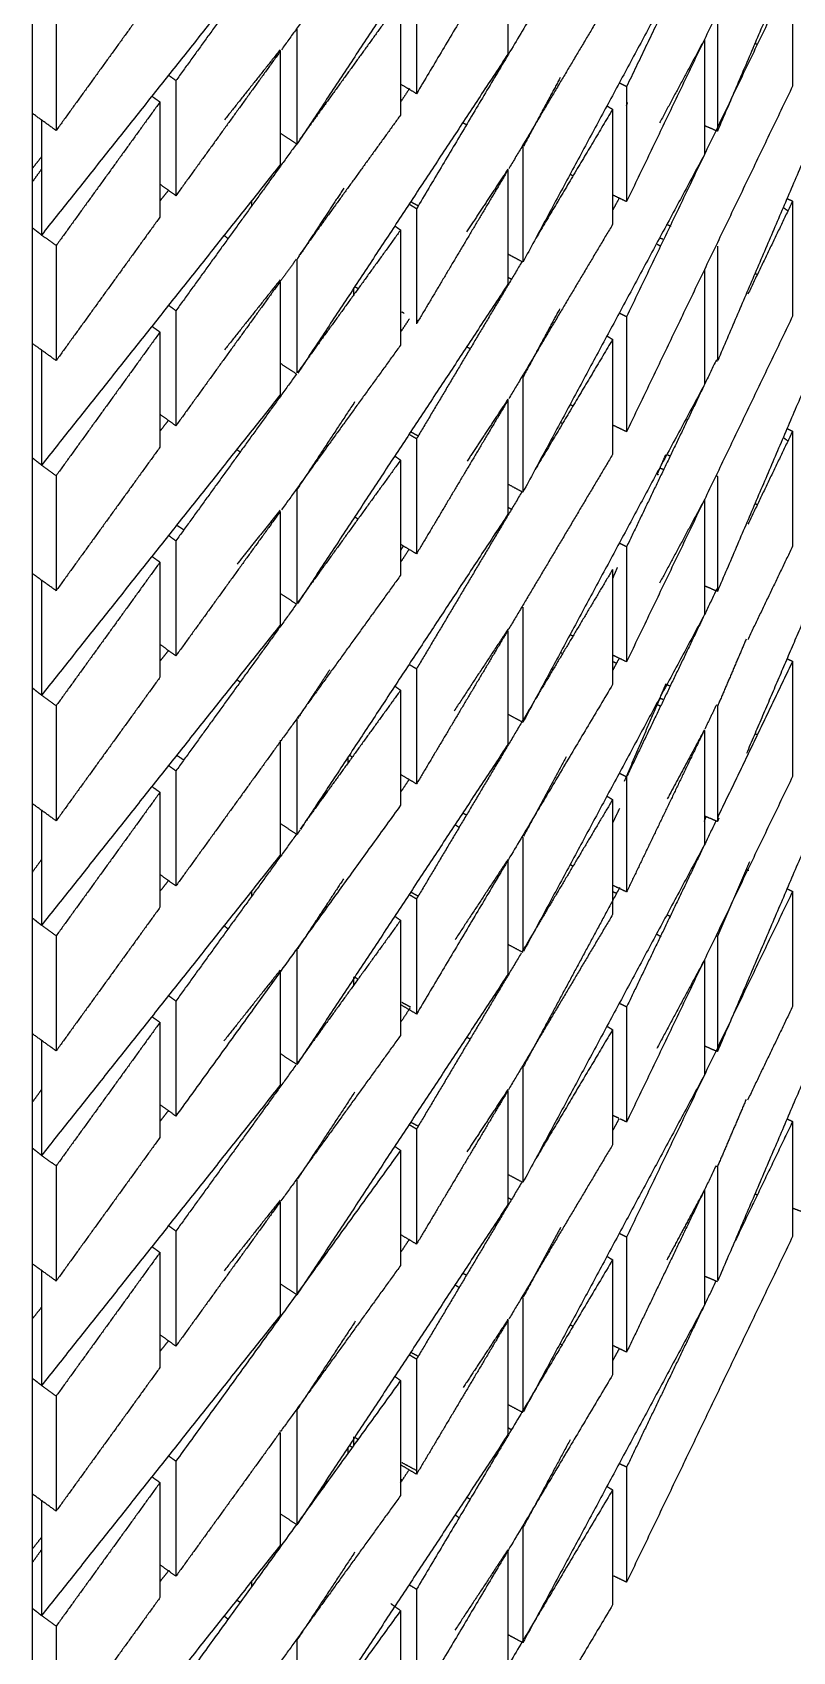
# Model space of a CAD drawing. Header units: centimetres. Extents: x 0 to 19.8, y 0 to 41.5.
# Drawn here: x 16.638 to 17.035, y 12.072 to 12.916 of the extents above; entities that cross this region are included whole.
import ezdxf

# ---------------------------------------------------------------- set-up
doc = ezdxf.new("R2010")
doc.units = ezdxf.units.CM
doc.layers.add('Make2D$Visible$Curves', color=7, linetype='Continuous', true_color=0x000000)

msp = doc.modelspace()

# ---------------------------------------------------------------- linework, layer by layer
at = {"layer": 'Make2D$Visible$Curves', "color": 18, "lineweight": -3, "true_color": 0x000000}
for points in [[(16.63826, 11.66521), (16.63826, 12.80521), (16.63826, 13.94521)], [(16.94082, 13.05613), (16.88969, 12.9702), (16.83855, 12.88426)], [(17.07408, 13.04858), (17.03477, 12.95663), (16.99546, 12.86468)], [(16.88622, 13.02491), (16.83123, 12.94139), (16.77624, 12.85787)], [(17.03467, 13.00824), (16.99138, 12.9181), (16.9481, 12.82795)], [(16.83025, 12.99314), (16.79918, 12.95016), (16.76812, 12.90718)], [(16.94082, 12.99613), (16.88969, 12.9102), (16.83855, 12.82426)], [(16.77599, 12.97808), (16.74454, 12.93457), (16.71308, 12.89105)], [(16.98871, 12.97256), (16.94141, 12.88455), (16.89411, 12.79654)], [(16.76744, 12.96714), (16.70523, 12.88884), (16.64303, 12.81055)], [(16.88622, 12.96438), (16.88622, 12.93465), (16.88622, 12.90491)], [(16.98782, 12.97068), (16.96796, 12.92932), (16.9481, 12.88795)], [(17.03467, 12.94824), (16.99138, 12.8581), (16.9481, 12.76795)], [(17.03467, 12.94824), (17.03467, 12.91824), (17.03467, 12.88824)], [(16.70479, 12.93993), (16.67772, 12.90248), (16.65065, 12.86504)], [(16.83855, 12.94426), (16.83855, 12.91426), (16.83855, 12.88426)], [(16.83025, 12.93314), (16.80399, 12.89681), (16.77772, 12.86047)], [(16.83025, 12.93314), (16.83025, 12.90314), (16.83025, 12.87314)], [(16.94082, 12.93613), (16.91372, 12.89059), (16.88662, 12.84504)], [(16.65065, 12.92504), (16.65065, 12.89504), (16.65065, 12.86504)], [(16.99546, 12.92468), (16.99546, 12.89468), (16.99546, 12.86468)], [(17.07408, 12.92858), (17.03517, 12.83755), (16.99625, 12.74653)], [(16.77624, 12.91787), (16.77624, 12.88787), (16.77624, 12.85787)], [(16.98871, 12.91256), (16.977, 12.89077), (16.96529, 12.86898)], [(16.98871, 12.91256), (16.98871, 12.88256), (16.98871, 12.85256)], [(16.76744, 12.90625), (16.74026, 12.86865), (16.71308, 12.83105)], [(16.76744, 12.90714), (16.75297, 12.88892), (16.73849, 12.8707)], [(16.76744, 12.90677), (16.76744, 12.87695), (16.76744, 12.84714)], [(16.88622, 12.90491), (16.83145, 12.82173), (16.77668, 12.73854)], [(17.01625, 12.90988), (17.01562, 12.91012), (17.01499, 12.91035)], [(16.71308, 12.89105), (16.71115, 12.89245), (16.70921, 12.89385)], [(16.71308, 12.89105), (16.71308, 12.86105), (16.71308, 12.83105)], [(16.83855, 12.88426), (16.8344, 12.88673), (16.83025, 12.8892)], [(16.83485, 12.88689), (16.83264, 12.88354), (16.83044, 12.88019)], [(16.9135, 12.89262), (16.90386, 12.87467), (16.89421, 12.85672)], [(16.9481, 12.88795), (16.94619, 12.88887), (16.94428, 12.88978)], [(17.03467, 12.88824), (16.99138, 12.7981), (16.9481, 12.70795)], [(16.9481, 12.88795), (16.9481, 12.85795), (16.9481, 12.82795)], [(16.70479, 12.87993), (16.67772, 12.84248), (16.65065, 12.80504)], [(16.70057, 12.88298), (16.70268, 12.88145), (16.70479, 12.87993)], [(16.70479, 12.87993), (16.70479, 12.84993), (16.70479, 12.81993)], [(16.9481, 12.8781), (16.94838, 12.87884), (16.94866, 12.87959)], [(16.65065, 12.86504), (16.64446, 12.86951), (16.63826, 12.87399)], [(16.64303, 12.87055), (16.64303, 12.84055), (16.64303, 12.81055)], [(16.83025, 12.87314), (16.80377, 12.8365), (16.77728, 12.79986)], [(16.94082, 12.87613), (16.9205, 12.84199), (16.90019, 12.80784)], [(16.93784, 12.87791), (16.93933, 12.87702), (16.94082, 12.87613)], [(16.94082, 12.87613), (16.94082, 12.84613), (16.94082, 12.81613)], [(16.77624, 12.85787), (16.77199, 12.86067), (16.76775, 12.86346)], [(16.8646, 12.86804), (16.86359, 12.86853), (16.86258, 12.86901)], [(16.99546, 12.86468), (16.99209, 12.86612), (16.98871, 12.86757)], [(16.7759, 12.85795), (16.74449, 12.8145), (16.71308, 12.77105)], [(16.89403, 12.85639), (16.89378, 12.85652), (16.89353, 12.85666)], [(16.89403, 12.85639), (16.89403, 12.82651), (16.89403, 12.79664)], [(16.63831, 12.84536), (16.6407, 12.84837), (16.64309, 12.85137)], [(16.63838, 12.8384), (16.64072, 12.84164), (16.64306, 12.84488)], [(16.76744, 12.84714), (16.70523, 12.76884), (16.64303, 12.69055)], [(16.8863, 12.84451), (16.86243, 12.80439), (16.83855, 12.76426)], [(16.88622, 12.84491), (16.87547, 12.82858), (16.86471, 12.81224)], [(16.98871, 12.85256), (16.94137, 12.76447), (16.89403, 12.67639)], [(16.71308, 12.83105), (16.70893, 12.83405), (16.70479, 12.83705)], [(16.88622, 12.84422), (16.88622, 12.81457), (16.88622, 12.78491)], [(16.92014, 12.84137), (16.91937, 12.84174), (16.9186, 12.84211)], [(16.70932, 12.83398), (16.70705, 12.83113), (16.70479, 12.82828)], [(16.75261, 12.82574), (16.75261, 12.8271), (16.75261, 12.82847)], [(16.80068, 12.83499), (16.78923, 12.8176), (16.77778, 12.80021)], [(16.83943, 12.82573), (16.83749, 12.82678), (16.83555, 12.82782)], [(16.94424, 12.8298), (16.94253, 12.82663), (16.94082, 12.82345)], [(16.9481, 12.82795), (16.94468, 12.82959), (16.94126, 12.83123)], [(17.03467, 12.82824), (17.02303, 12.804), (17.01138, 12.77975)], [(17.03178, 12.82963), (17.03322, 12.82894), (17.03467, 12.82824)], [(17.03467, 12.82824), (17.03467, 12.79824), (17.03467, 12.76824)], [(16.70479, 12.81993), (16.67772, 12.78248), (16.65065, 12.74504)], [(16.83855, 12.82426), (16.83676, 12.82533), (16.83497, 12.82639)], [(16.83855, 12.82426), (16.83855, 12.79426), (16.83855, 12.76426)], [(17.03223, 12.82311), (17.03099, 12.82399), (17.02975, 12.82488)], [(16.64303, 12.81055), (16.64064, 12.81244), (16.63826, 12.81433)], [(16.83025, 12.81314), (16.80335, 12.77592), (16.77645, 12.73871)], [(16.82723, 12.81532), (16.82874, 12.81423), (16.83025, 12.81314)], [(16.83025, 12.81314), (16.83025, 12.78314), (16.83025, 12.75314)], [(16.94082, 12.81613), (16.91376, 12.77065), (16.8867, 12.72518)], [(16.97116, 12.81507), (16.9701, 12.81552), (16.96905, 12.81597)], [(16.65065, 12.80504), (16.64684, 12.80779), (16.64303, 12.81055)], [(16.65065, 12.80504), (16.65065, 12.77504), (16.65065, 12.74504)], [(16.73833, 12.81027), (16.73932, 12.80948), (16.7403, 12.8087)], [(16.96413, 12.80577), (16.96497, 12.80531), (16.96582, 12.80486)], [(16.96694, 12.80836), (16.96614, 12.80866), (16.96534, 12.80896)], [(17.07408, 12.80858), (17.03477, 12.71663), (16.99546, 12.62468)], [(16.99546, 12.80468), (16.99546, 12.77506), (16.99546, 12.74544)], [(16.77585, 12.79789), (16.77178, 12.79225), (16.7677, 12.78661)], [(16.77746, 12.79973), (16.77685, 12.7988), (16.77624, 12.79787)], [(16.77624, 12.79787), (16.77624, 12.76824), (16.77624, 12.73861)], [(16.89354, 12.79668), (16.86605, 12.75047), (16.83855, 12.70426)], [(16.89403, 12.79639), (16.89021, 12.79844), (16.88638, 12.8005)], [(16.76744, 12.78625), (16.74026, 12.74865), (16.71308, 12.71105)], [(16.76744, 12.78714), (16.75298, 12.76893), (16.73851, 12.75072)], [(16.76744, 12.78635), (16.76744, 12.75675), (16.76744, 12.72714)], [(16.88622, 12.78862), (16.88716, 12.78807), (16.88809, 12.78751)], [(16.98871, 12.79256), (16.98871, 12.76256), (16.98871, 12.73256)], [(17.01625, 12.78988), (17.01562, 12.79012), (17.01499, 12.79035)], [(16.88622, 12.78491), (16.83139, 12.70163), (16.77655, 12.61835)], [(16.80594, 12.77951), (16.80594, 12.78125), (16.80594, 12.78299)], [(16.80821, 12.78251), (16.80733, 12.78298), (16.80645, 12.78345)], [(16.71308, 12.77105), (16.71119, 12.77242), (16.7093, 12.77379)], [(16.71308, 12.77105), (16.71308, 12.74105), (16.71308, 12.71105)], [(16.83207, 12.76968), (16.83152, 12.76998), (16.83096, 12.77028)], [(16.91316, 12.77197), (16.90359, 12.75418), (16.89403, 12.73639)], [(16.9481, 12.76795), (16.94617, 12.76888), (16.94424, 12.7698)], [(16.70479, 12.75993), (16.67772, 12.72248), (16.65065, 12.68504)], [(16.70057, 12.76298), (16.70268, 12.76145), (16.70479, 12.75993)], [(16.70479, 12.75993), (16.70479, 12.72993), (16.70479, 12.69993)], [(16.83484, 12.76687), (16.83264, 12.76353), (16.83044, 12.76019)], [(16.83945, 12.76572), (16.839, 12.76596), (16.83855, 12.7662)], [(17.03467, 12.76824), (16.99138, 12.6781), (16.9481, 12.58795)], [(16.9481, 12.76795), (16.9481, 12.73795), (16.9481, 12.70795)], [(16.65065, 12.74504), (16.64464, 12.74938), (16.63863, 12.75372)], [(16.83025, 12.75314), (16.79917, 12.71014), (16.76809, 12.66715)], [(16.86648, 12.75119), (16.86557, 12.75168), (16.86466, 12.75217)], [(16.94082, 12.75613), (16.92058, 12.72212), (16.90035, 12.68811)], [(16.93796, 12.75783), (16.93939, 12.75698), (16.94082, 12.75613)], [(16.94082, 12.75613), (16.94082, 12.72613), (16.94082, 12.69613)], [(16.64303, 12.75055), (16.64303, 12.72055), (16.64303, 12.69055)], [(16.77624, 12.73787), (16.77184, 12.74077), (16.76744, 12.74366)], [(16.99495, 12.74554), (16.97153, 12.69674), (16.9481, 12.64795)], [(16.99546, 12.74468), (16.99521, 12.74479), (16.99495, 12.7449)], [(16.99625, 12.74651), (16.99595, 12.74581), (16.99565, 12.74511)], [(16.77575, 12.73774), (16.74442, 12.6944), (16.71308, 12.65105)], [(16.89403, 12.73639), (16.89379, 12.73652), (16.89355, 12.73665)], [(16.89403, 12.73639), (16.89403, 12.70639), (16.89403, 12.67639)], [(16.76744, 12.72714), (16.70523, 12.64884), (16.64303, 12.57055)], [(16.98871, 12.73256), (16.94137, 12.64447), (16.89403, 12.55639)], [(16.80626, 12.72347), (16.79125, 12.70067), (16.77624, 12.67787)], [(16.8863, 12.72451), (16.86243, 12.68439), (16.83855, 12.64426)], [(16.88622, 12.72491), (16.87559, 12.70877), (16.86496, 12.69262)], [(16.88622, 12.7244), (16.88622, 12.69466), (16.88622, 12.66491)], [(16.92014, 12.72137), (16.91948, 12.72169), (16.91881, 12.72201)], [(16.71308, 12.71105), (16.70893, 12.71405), (16.70479, 12.71705)], [(16.70933, 12.714), (16.70706, 12.71114), (16.70479, 12.70828)], [(16.91365, 12.7129), (16.91426, 12.71257), (16.91488, 12.71224)], [(16.9481, 12.70795), (16.94446, 12.7097), (16.94082, 12.71144)], [(17.03178, 12.70963), (17.03322, 12.70894), (17.03467, 12.70824)], [(16.83855, 12.70426), (16.8366, 12.70542), (16.83465, 12.70658)], [(16.83949, 12.7057), (16.83749, 12.70677), (16.83548, 12.70785)], [(16.83855, 12.70426), (16.83855, 12.67426), (16.83855, 12.64426)], [(17.03467, 12.70824), (17.02303, 12.68401), (17.0114, 12.65978)], [(17.03221, 12.70312), (17.03101, 12.70398), (17.02982, 12.70484)], [(17.03467, 12.70824), (17.03467, 12.67824), (17.03467, 12.64824)], [(16.64303, 12.69055), (16.64064, 12.69244), (16.63826, 12.69433)], [(16.70479, 12.69993), (16.67772, 12.66248), (16.65065, 12.62504)], [(16.74658, 12.6974), (16.74567, 12.69799), (16.74476, 12.69859)], [(16.83025, 12.69314), (16.80323, 12.65576), (16.77622, 12.61839)], [(16.82723, 12.69532), (16.82874, 12.69423), (16.83025, 12.69314)], [(16.83025, 12.69314), (16.83025, 12.66314), (16.83025, 12.63314)], [(16.94082, 12.69613), (16.91359, 12.65037), (16.88636, 12.60461)], [(16.96426, 12.68608), (16.96638, 12.69105), (16.96851, 12.69601)], [(16.9708, 12.69522), (16.97, 12.69556), (16.96921, 12.6959)], [(16.65065, 12.68504), (16.64684, 12.68779), (16.64303, 12.69055)], [(16.65065, 12.68504), (16.65065, 12.65504), (16.65065, 12.62504)], [(16.96413, 12.68577), (16.96437, 12.68564), (16.96461, 12.68551)], [(16.96743, 12.68818), (16.96636, 12.68858), (16.96529, 12.68898)], [(16.99546, 12.68468), (16.99514, 12.68482), (16.99481, 12.68496)], [(16.99546, 12.68468), (16.99546, 12.65468), (16.99546, 12.62468)], [(17.07408, 12.68858), (17.04235, 12.61435), (17.01061, 12.54012)], [(16.77624, 12.67787), (16.77624, 12.64826), (16.77624, 12.61865)], [(16.89354, 12.67668), (16.86605, 12.63047), (16.83855, 12.58426)], [(16.89403, 12.67639), (16.89013, 12.67848), (16.88622, 12.68058)], [(16.76744, 12.66714), (16.75625, 12.65304), (16.74505, 12.63895)], [(16.88622, 12.66862), (16.88719, 12.66805), (16.88815, 12.66748)], [(16.98871, 12.67256), (16.977, 12.65077), (16.96529, 12.62898)], [(16.98871, 12.67256), (16.98871, 12.64256), (16.98871, 12.61256)], [(17.01625, 12.66988), (17.01562, 12.67012), (17.01499, 12.67035)], [(16.76745, 12.66626), (16.74027, 12.62866), (16.71308, 12.59105)], [(16.71733, 12.65666), (16.71555, 12.65783), (16.71377, 12.659)], [(16.76744, 12.66632), (16.76744, 12.63673), (16.76744, 12.60714)], [(16.88622, 12.66491), (16.83213, 12.58275), (16.77803, 12.50059)], [(16.80804, 12.66241), (16.80715, 12.66294), (16.80626, 12.66347)], [(16.71308, 12.65105), (16.71115, 12.65245), (16.70921, 12.65385)], [(16.71308, 12.65105), (16.71308, 12.62105), (16.71308, 12.59105)], [(16.70084, 12.64279), (16.70281, 12.64136), (16.70479, 12.63993)], [(16.83465, 12.64658), (16.8324, 12.64316), (16.83015, 12.63975)], [(16.83855, 12.64426), (16.8344, 12.64673), (16.83025, 12.6492)], [(16.83048, 12.64625), (16.83115, 12.64737), (16.83181, 12.6485)], [(16.9481, 12.64795), (16.9462, 12.64886), (16.94431, 12.64977)], [(16.9481, 12.64795), (16.9481, 12.61795), (16.9481, 12.58795)], [(17.03467, 12.64824), (17.02295, 12.62384), (17.01124, 12.59945)], [(16.65065, 12.62504), (16.64446, 12.62951), (16.63826, 12.63399)], [(16.70479, 12.63993), (16.67772, 12.60248), (16.65065, 12.56504)], [(16.70479, 12.63993), (16.70479, 12.60993), (16.70479, 12.57993)], [(16.94082, 12.63613), (16.91726, 12.59654), (16.8937, 12.55694)], [(16.94082, 12.63613), (16.94082, 12.60613), (16.94082, 12.57613)], [(16.94083, 12.63128), (16.94208, 12.63421), (16.94334, 12.63713)], [(16.64303, 12.63055), (16.64303, 12.60055), (16.64303, 12.57055)], [(16.83025, 12.63314), (16.79902, 12.58993), (16.76779, 12.54672)], [(16.99546, 12.62659), (16.97178, 12.57727), (16.9481, 12.52795)], [(16.99546, 12.62468), (16.99209, 12.62612), (16.98871, 12.62757)], [(16.77565, 12.61761), (16.74437, 12.57433), (16.71308, 12.53105)], [(16.77624, 12.61787), (16.77184, 12.62077), (16.76744, 12.62366)], [(16.89403, 12.61639), (16.89403, 12.58661), (16.89403, 12.55683)], [(16.9879, 12.61105), (16.94112, 12.52401), (16.89434, 12.43697)], [(16.98775, 12.61077), (16.98786, 12.61072), (16.98796, 12.61067)], [(16.76744, 12.60714), (16.70523, 12.52884), (16.64303, 12.45055)], [(16.88606, 12.6041), (16.8623, 12.56418), (16.83855, 12.52426)], [(16.88622, 12.60491), (16.8722, 12.58361), (16.85817, 12.56231)], [(16.88622, 12.60438), (16.88622, 12.57465), (16.88622, 12.54491)], [(16.92014, 12.60137), (16.91937, 12.60174), (16.9186, 12.60211)], [(17.01048, 12.59981), (17.00297, 12.58224), (16.99546, 12.56468)], [(16.70922, 12.59386), (16.707, 12.59107), (16.70479, 12.58828)], [(16.71308, 12.59105), (16.70911, 12.59393), (16.70513, 12.5968)], [(16.91379, 12.59282), (16.91427, 12.59256), (16.91474, 12.59231)], [(16.9481, 12.58795), (16.94446, 12.5897), (16.94082, 12.59144)], [(16.79336, 12.58387), (16.78492, 12.57106), (16.77649, 12.55825)], [(16.83855, 12.58426), (16.83685, 12.58527), (16.83515, 12.58629)], [(16.83855, 12.58426), (16.83855, 12.55426), (16.83855, 12.52426)], [(16.94438, 12.59008), (16.9426, 12.58677), (16.94082, 12.58345)], [(16.94301, 12.5871), (16.94192, 12.58757), (16.94082, 12.58804)], [(17.03467, 12.58824), (17.01517, 12.54764), (16.99567, 12.50703)], [(17.03178, 12.58963), (17.03322, 12.58894), (17.03467, 12.58824)], [(17.03467, 12.58824), (17.03467, 12.55824), (17.03467, 12.52824)], [(16.64303, 12.57055), (16.64064, 12.57244), (16.63826, 12.57433)], [(16.70479, 12.57993), (16.67772, 12.54248), (16.65065, 12.50504)], [(16.74658, 12.5774), (16.7457, 12.57798), (16.74482, 12.57855)], [(16.82723, 12.57532), (16.82874, 12.57423), (16.83025, 12.57314)], [(16.94082, 12.57613), (16.88969, 12.4902), (16.83855, 12.40426)], [(16.94702, 12.52574), (16.95789, 12.55118), (16.96876, 12.57661)], [(16.9708, 12.57522), (16.96992, 12.5756), (16.96905, 12.57597)], [(16.65065, 12.56504), (16.64684, 12.56779), (16.64303, 12.57055)], [(16.83025, 12.57314), (16.80407, 12.53692), (16.77788, 12.5007)], [(16.83025, 12.57314), (16.83025, 12.54314), (16.83025, 12.51314)], [(16.96369, 12.566), (16.96475, 12.56543), (16.96582, 12.56486)], [(16.96694, 12.56836), (16.96612, 12.56867), (16.96531, 12.56897)], [(17.07408, 12.56858), (17.03477, 12.47663), (16.99546, 12.38468)], [(16.65065, 12.56504), (16.65065, 12.53504), (16.65065, 12.50504)], [(16.77624, 12.55787), (16.77624, 12.52787), (16.77624, 12.49787)], [(16.89403, 12.55639), (16.89021, 12.55844), (16.88638, 12.5605)], [(16.99492, 12.56546), (16.99188, 12.55913), (16.98884, 12.55281)], [(16.99546, 12.56468), (16.99546, 12.53468), (16.99546, 12.50468)], [(16.89333, 12.55633), (16.86594, 12.51029), (16.83855, 12.46426)], [(16.98852, 12.55214), (16.96831, 12.51004), (16.9481, 12.46795)], [(16.98871, 12.55256), (16.97901, 12.53451), (16.96931, 12.51647)], [(16.98871, 12.55198), (16.98871, 12.52227), (16.98871, 12.49256)], [(17.01645, 12.54981), (17.01579, 12.55006), (17.01513, 12.5503)], [(16.76744, 12.54625), (16.74026, 12.50865), (16.71308, 12.47105)], [(16.76744, 12.54714), (16.76744, 12.51714), (16.76744, 12.48714)], [(16.88622, 12.54491), (16.83123, 12.46139), (16.77624, 12.37787)], [(16.71308, 12.53105), (16.71115, 12.53245), (16.70921, 12.53385)], [(16.7172, 12.53674), (16.71533, 12.53797), (16.71347, 12.5392)], [(16.8027, 12.53806), (16.8027, 12.53655), (16.8027, 12.53503)], [(16.80355, 12.53935), (16.80434, 12.53883), (16.80514, 12.5383)], [(16.91661, 12.53839), (16.90548, 12.51769), (16.89436, 12.49699)], [(16.71308, 12.53105), (16.71308, 12.50105), (16.71308, 12.47105)], [(16.83855, 12.52426), (16.83444, 12.52671), (16.83032, 12.52916)], [(16.8346, 12.52651), (16.83253, 12.52336), (16.83045, 12.52021)], [(16.9481, 12.52795), (16.94617, 12.52888), (16.94424, 12.5298)], [(17.03467, 12.52824), (16.99138, 12.4381), (16.9481, 12.34795)], [(16.9481, 12.52795), (16.9481, 12.49795), (16.9481, 12.46795)], [(16.70479, 12.51993), (16.67772, 12.48248), (16.65065, 12.44504)], [(16.70057, 12.52298), (16.70268, 12.52145), (16.70479, 12.51993)], [(16.70479, 12.51993), (16.70479, 12.48993), (16.70479, 12.45993)], [(16.94082, 12.51613), (16.91723, 12.47648), (16.89364, 12.43683)], [(16.93784, 12.51791), (16.93933, 12.51702), (16.94082, 12.51613)], [(16.94082, 12.51613), (16.94082, 12.48613), (16.94082, 12.45613)], [(16.65065, 12.50504), (16.64446, 12.50951), (16.63826, 12.51399)], [(16.64303, 12.51055), (16.64303, 12.48055), (16.64303, 12.45055)], [(16.83025, 12.51314), (16.77167, 12.4321), (16.71308, 12.35105)], [(16.8646, 12.50804), (16.86359, 12.50853), (16.86258, 12.50901)], [(16.94093, 12.50405), (16.94273, 12.50779), (16.94452, 12.51153)], [(16.98871, 12.50469), (16.98912, 12.50595), (16.98953, 12.50721)], [(16.9947, 12.505), (16.99178, 12.50625), (16.98887, 12.5075)], [(16.77614, 12.49828), (16.74461, 12.45466), (16.71308, 12.41105)], [(16.77624, 12.49787), (16.77184, 12.50077), (16.76744, 12.50366)], [(16.7777, 12.50009), (16.77697, 12.49898), (16.77624, 12.49787)], [(16.85867, 12.50306), (16.85973, 12.50236), (16.8608, 12.50165)], [(16.99483, 12.50528), (16.97147, 12.45662), (16.9481, 12.40795)], [(16.99546, 12.50468), (16.99521, 12.50479), (16.99495, 12.5049)], [(16.99625, 12.50651), (16.99585, 12.5056), (16.99546, 12.50468)], [(16.89403, 12.49639), (16.89381, 12.49651), (16.89358, 12.49663)], [(16.89403, 12.49639), (16.89403, 12.46681), (16.89403, 12.43724)], [(16.9879, 12.49105), (16.94097, 12.40372), (16.89403, 12.31639)], [(16.63826, 12.47824), (16.64064, 12.48154), (16.64303, 12.48483)], [(16.76744, 12.48714), (16.70523, 12.40884), (16.64303, 12.33055)], [(16.88622, 12.48491), (16.87245, 12.46399), (16.85867, 12.44306)], [(16.88622, 12.48491), (16.88622, 12.45491), (16.88622, 12.42491)], [(16.92016, 12.48136), (16.91947, 12.4817), (16.91878, 12.48203)], [(17.01211, 12.48361), (17.00379, 12.46415), (16.99546, 12.44468)], [(16.71308, 12.47105), (16.70893, 12.47405), (16.70479, 12.47705)], [(16.70921, 12.47385), (16.70715, 12.47125), (16.70508, 12.46864)], [(16.80056, 12.47481), (16.7884, 12.45634), (16.77624, 12.43787)], [(17.01065, 12.47977), (17.01121, 12.4795), (17.01177, 12.47924)], [(16.75261, 12.46574), (16.75261, 12.4671), (16.75261, 12.46847)], [(16.83855, 12.46426), (16.8366, 12.46542), (16.83465, 12.46658)], [(16.83943, 12.46573), (16.83745, 12.46679), (16.83548, 12.46785)], [(16.94444, 12.47018), (16.91923, 12.42328), (16.89403, 12.37639)], [(16.9481, 12.46795), (16.94446, 12.4697), (16.94082, 12.47144)], [(16.94283, 12.46718), (16.94182, 12.46761), (16.94082, 12.46804)], [(17.03467, 12.46824), (16.99138, 12.3781), (16.9481, 12.28795)], [(17.03178, 12.46963), (17.03322, 12.46894), (17.03467, 12.46824)], [(17.03467, 12.46824), (17.03467, 12.43824), (17.03467, 12.40824)], [(16.70479, 12.45993), (16.67772, 12.42248), (16.65065, 12.38504)], [(16.83855, 12.46426), (16.83855, 12.43426), (16.83855, 12.40426)], [(16.94082, 12.45613), (16.91363, 12.41044), (16.88644, 12.36474)], [(16.97085, 12.4552), (16.97001, 12.45556), (16.96916, 12.45592)], [(16.64303, 12.45055), (16.64064, 12.45244), (16.63826, 12.45433)], [(16.65065, 12.44504), (16.64684, 12.44779), (16.64303, 12.45055)], [(16.73833, 12.45027), (16.73936, 12.44945), (16.74039, 12.44863)], [(16.83025, 12.45314), (16.80316, 12.41566), (16.77606, 12.37817)], [(16.82723, 12.45532), (16.82874, 12.45423), (16.83025, 12.45314)], [(16.83025, 12.45314), (16.83025, 12.42314), (16.83025, 12.39314)], [(17.07408, 12.44858), (17.03486, 12.35683), (16.99564, 12.26509)], [(16.65065, 12.44504), (16.65065, 12.41504), (16.65065, 12.38504)], [(16.89403, 12.43639), (16.89013, 12.43848), (16.88622, 12.44058)], [(16.96369, 12.446), (16.96484, 12.44539), (16.96599, 12.44477)], [(16.99546, 12.44468), (16.99523, 12.44478), (16.995, 12.44488)], [(16.99546, 12.44468), (16.99546, 12.41468), (16.99546, 12.38468)], [(16.77624, 12.43787), (16.77624, 12.40798), (16.77624, 12.37808)], [(16.8932, 12.4361), (16.86588, 12.39018), (16.83855, 12.34426)], [(16.98871, 12.43256), (16.9763, 12.40946), (16.96388, 12.38636)], [(16.98871, 12.43256), (16.98871, 12.40256), (16.98871, 12.37256)], [(16.76744, 12.42714), (16.75279, 12.4087), (16.73814, 12.39026)], [(16.76744, 12.42714), (16.76744, 12.39714), (16.76744, 12.36714)], [(16.88622, 12.42491), (16.83123, 12.34139), (16.77624, 12.25787)], [(16.80594, 12.41951), (16.80594, 12.42141), (16.80594, 12.4233)], [(16.80805, 12.42241), (16.80702, 12.42302), (16.806, 12.42363)], [(16.71308, 12.41105), (16.71115, 12.41245), (16.70921, 12.41385)], [(16.71308, 12.41105), (16.71308, 12.38105), (16.71308, 12.35105)], [(16.83529, 12.40755), (16.83279, 12.40375), (16.83029, 12.39996)], [(16.83855, 12.40426), (16.83443, 12.40671), (16.8303, 12.40917)], [(16.83548, 12.40785), (16.83322, 12.40907), (16.83096, 12.41028)], [(16.9481, 12.40795), (16.94625, 12.40884), (16.94441, 12.40972)], [(16.9481, 12.40795), (16.9481, 12.37795), (16.9481, 12.34795)], [(17.03467, 12.40824), (17.02292, 12.38378), (17.01117, 12.35931)], [(16.70479, 12.39993), (16.67772, 12.36248), (16.65065, 12.32504)], [(16.7008, 12.40281), (16.70279, 12.40137), (16.70479, 12.39993)], [(16.70479, 12.39993), (16.70479, 12.36993), (16.70479, 12.33993)], [(16.93784, 12.39791), (16.93933, 12.39702), (16.94082, 12.39613)], [(16.65065, 12.38504), (16.64446, 12.38951), (16.63826, 12.39399)], [(16.64303, 12.39055), (16.64303, 12.36055), (16.64303, 12.33055)], [(16.83025, 12.39314), (16.79906, 12.34999), (16.76787, 12.30684)], [(16.86648, 12.39119), (16.86557, 12.39168), (16.86466, 12.39217)], [(16.94082, 12.39613), (16.9205, 12.36199), (16.90019, 12.32784)], [(16.94082, 12.39613), (16.94082, 12.36613), (16.94082, 12.33613)], [(16.77624, 12.37787), (16.77184, 12.38077), (16.76744, 12.38366)], [(16.99546, 12.38468), (16.99209, 12.38612), (16.98871, 12.38757)], [(16.77565, 12.3776), (16.74437, 12.33433), (16.71308, 12.29105)], [(16.89403, 12.37639), (16.89403, 12.34654), (16.89403, 12.3167)], [(16.98871, 12.37256), (16.94149, 12.28469), (16.89426, 12.19682)], [(16.63858, 12.35868), (16.64081, 12.36176), (16.64303, 12.36484)], [(16.76744, 12.36714), (16.70523, 12.28884), (16.64303, 12.21055)], [(16.8063, 12.36353), (16.79139, 12.34088), (16.77647, 12.31822)], [(16.88622, 12.36438), (16.86239, 12.32432), (16.83855, 12.28426)], [(16.88622, 12.36491), (16.8755, 12.34863), (16.86478, 12.33235)], [(16.88622, 12.36427), (16.88622, 12.33459), (16.88622, 12.30491)], [(16.71308, 12.35105), (16.70909, 12.35394), (16.7051, 12.35683)], [(17.01042, 12.35967), (17.00294, 12.34217), (16.99546, 12.32468)], [(16.70923, 12.35387), (16.70706, 12.35114), (16.7049, 12.34842)], [(16.83855, 12.34426), (16.8366, 12.34542), (16.83465, 12.34658)], [(16.83943, 12.34573), (16.83749, 12.34678), (16.83555, 12.34782)], [(16.944, 12.34992), (16.94241, 12.35068), (16.94082, 12.35144)], [(16.94424, 12.3498), (16.94259, 12.34673), (16.94094, 12.34367)], [(16.9481, 12.34795), (16.94639, 12.34877), (16.94468, 12.34959)], [(17.03467, 12.34824), (17.0188, 12.31519), (17.00292, 12.28213)], [(17.03201, 12.34952), (17.03334, 12.34888), (17.03467, 12.34824)], [(17.03467, 12.34824), (17.03467, 12.31824), (17.03467, 12.28824)], [(16.70479, 12.33993), (16.67772, 12.30248), (16.65065, 12.26504)], [(16.83855, 12.34426), (16.83855, 12.31426), (16.83855, 12.28426)], [(16.64303, 12.33055), (16.6407, 12.3324), (16.63837, 12.33424)], [(16.65065, 12.32504), (16.64684, 12.32779), (16.64303, 12.33055)], [(16.83025, 12.33314), (16.77167, 12.2521), (16.71308, 12.17105)], [(16.82723, 12.33532), (16.82874, 12.33423), (16.83025, 12.33314)], [(16.83025, 12.33314), (16.83025, 12.30314), (16.83025, 12.27314)], [(16.94082, 12.33613), (16.91376, 12.29065), (16.88669, 12.24516)], [(16.65065, 12.32504), (16.65065, 12.29504), (16.65065, 12.26504)], [(16.99474, 12.32509), (16.97142, 12.27652), (16.9481, 12.22795)], [(16.99546, 12.32468), (16.99522, 12.32478), (16.99497, 12.32489)], [(16.99546, 12.32468), (16.99546, 12.29496), (16.99546, 12.26524)], [(16.77624, 12.31787), (16.77617, 12.31791), (16.7761, 12.31796)], [(16.77624, 12.31787), (16.77624, 12.28815), (16.77624, 12.25842)], [(16.89324, 12.31618), (16.8659, 12.27022), (16.83855, 12.22426)], [(16.89403, 12.31639), (16.89013, 12.31848), (16.88622, 12.32058)], [(16.98871, 12.31256), (16.97888, 12.29426), (16.96905, 12.27597)], [(16.98871, 12.31256), (16.98871, 12.28256), (16.98871, 12.25256)], [(16.76744, 12.30625), (16.74026, 12.26865), (16.71308, 12.23105)], [(16.76744, 12.30714), (16.75286, 12.28879), (16.73828, 12.27043)], [(16.76744, 12.30652), (16.76744, 12.27683), (16.76744, 12.24714)], [(16.88622, 12.30491), (16.83123, 12.22139), (16.77624, 12.13787)], [(16.88622, 12.30862), (16.88716, 12.30807), (16.88809, 12.30751)], [(17.01625, 12.30988), (17.0158, 12.31005), (17.01534, 12.31022)], [(17.04086, 12.30066), (17.03776, 12.30182), (17.03467, 12.30298)], [(16.71308, 12.29105), (16.71115, 12.29245), (16.70921, 12.29385)], [(16.71308, 12.29105), (16.71308, 12.26105), (16.71308, 12.23105)], [(16.83855, 12.28426), (16.8344, 12.28673), (16.83025, 12.2892)], [(16.91369, 12.29297), (16.90398, 12.27491), (16.89428, 12.25685)], [(16.9481, 12.28795), (16.94617, 12.28888), (16.94424, 12.2898)], [(17.03467, 12.28824), (16.99138, 12.1981), (16.9481, 12.10795)], [(16.9481, 12.28795), (16.9481, 12.25795), (16.9481, 12.22795)], [(16.70479, 12.27993), (16.67772, 12.24248), (16.65065, 12.20504)], [(16.70057, 12.28298), (16.70268, 12.28145), (16.70479, 12.27993)], [(16.70479, 12.27993), (16.70479, 12.24993), (16.70479, 12.21993)], [(16.83484, 12.28687), (16.83269, 12.2836), (16.83054, 12.28033)], [(16.65065, 12.26504), (16.64446, 12.26951), (16.63826, 12.27399)], [(16.64303, 12.27055), (16.64303, 12.24055), (16.64303, 12.21055)], [(16.83025, 12.27314), (16.79902, 12.22993), (16.76778, 12.18672)], [(16.94082, 12.27613), (16.88969, 12.1902), (16.83855, 12.10426)], [(16.93784, 12.27791), (16.93933, 12.27702), (16.94082, 12.27613)], [(16.94082, 12.27613), (16.94082, 12.24613), (16.94082, 12.21613)], [(16.77624, 12.25787), (16.77199, 12.26067), (16.76775, 12.26346)], [(16.85867, 12.26306), (16.85973, 12.26236), (16.8608, 12.26165)], [(16.8646, 12.26804), (16.86359, 12.26853), (16.86258, 12.26901)], [(16.9945, 12.26459), (16.9713, 12.21627), (16.9481, 12.16795)], [(16.99546, 12.26468), (16.99209, 12.26612), (16.98871, 12.26757)], [(16.89403, 12.25639), (16.89381, 12.25651), (16.89358, 12.25663)], [(16.89403, 12.25639), (16.89403, 12.22672), (16.89403, 12.19706)], [(16.6385, 12.2456), (16.64086, 12.24857), (16.64322, 12.25154)], [(16.76744, 12.24714), (16.70523, 12.16884), (16.64303, 12.09055)], [(16.88622, 12.24491), (16.87456, 12.22719), (16.86289, 12.20947)], [(16.88601, 12.24506), (16.88611, 12.24498), (16.88622, 12.24491)], [(16.88622, 12.24491), (16.88622, 12.21491), (16.88622, 12.18491)], [(16.98871, 12.25256), (16.9414, 12.16452), (16.89408, 12.07648)], [(16.71308, 12.23105), (16.70893, 12.23405), (16.70479, 12.23705)], [(16.80665, 12.24406), (16.79144, 12.22096), (16.77624, 12.19787)], [(16.88639, 12.24465), (16.86247, 12.20446), (16.83855, 12.16426)], [(16.92014, 12.24137), (16.91938, 12.24174), (16.91862, 12.24211)], [(16.70921, 12.23385), (16.70714, 12.23124), (16.70506, 12.22863)], [(16.91358, 12.23234), (16.91402, 12.23208), (16.91446, 12.23182)], [(16.94424, 12.2298), (16.94253, 12.22663), (16.94082, 12.22345)], [(16.9481, 12.22795), (16.94448, 12.22968), (16.94087, 12.23142)], [(16.70479, 12.21993), (16.67772, 12.18248), (16.65065, 12.14504)], [(16.83855, 12.22426), (16.83666, 12.22538), (16.83478, 12.2265)], [(16.83943, 12.22573), (16.83746, 12.22679), (16.83548, 12.22785)], [(16.83855, 12.22426), (16.83855, 12.19426), (16.83855, 12.16426)], [(16.64303, 12.21055), (16.64084, 12.21228), (16.63866, 12.21402)], [(16.83025, 12.21314), (16.77167, 12.1321), (16.71308, 12.05105)], [(16.82723, 12.21532), (16.82874, 12.21423), (16.83025, 12.21314)], [(16.83025, 12.21314), (16.83025, 12.18314), (16.83025, 12.15314)], [(16.94082, 12.21613), (16.88969, 12.1302), (16.83855, 12.04426)], [(16.65065, 12.20504), (16.64684, 12.20779), (16.64303, 12.21055)], [(16.65065, 12.20504), (16.65065, 12.17504), (16.65065, 12.14504)], [(16.77624, 12.19787), (16.77624, 12.16787), (16.77624, 12.13787)], [(16.89403, 12.19639), (16.89013, 12.19848), (16.88623, 12.20058)], [(16.76745, 12.18626), (16.74027, 12.14866), (16.71308, 12.11105)], [(16.76744, 12.18714), (16.76744, 12.18685), (16.76744, 12.18656)], [(16.76744, 12.18581), (16.76744, 12.15647), (16.76744, 12.12714)], [(16.88635, 12.18855), (16.88722, 12.18803), (16.88809, 12.18751)], [(16.88622, 12.18491), (16.83123, 12.10139), (16.77624, 12.01787)], [(16.8027, 12.17846), (16.8027, 12.17675), (16.8027, 12.17503)], [(16.80357, 12.17933), (16.80433, 12.17883), (16.80509, 12.17833)], [(16.80594, 12.17951), (16.80594, 12.18162), (16.80594, 12.18373)], [(16.80804, 12.18241), (16.80716, 12.18294), (16.80628, 12.18346)], [(16.91868, 12.18225), (16.90635, 12.15932), (16.89403, 12.13639)], [(16.71308, 12.17105), (16.71115, 12.17245), (16.70921, 12.17385)], [(16.71308, 12.17105), (16.71308, 12.14105), (16.71308, 12.11105)], [(16.83855, 12.16426), (16.83446, 12.16669), (16.83038, 12.16912)], [(16.83855, 12.1662), (16.83476, 12.16824), (16.83096, 12.17028)], [(16.9481, 12.16795), (16.94617, 12.16888), (16.94424, 12.1698)], [(16.70076, 12.16284), (16.70277, 12.16138), (16.70479, 12.15993)], [(16.78745, 12.15395), (16.79045, 12.15899), (16.79345, 12.16403)], [(16.83478, 12.16677), (16.83243, 12.16321), (16.83009, 12.15966)], [(16.83025, 12.16177), (16.83068, 12.16149), (16.83111, 12.1612)], [(16.9481, 12.16795), (16.9481, 12.13795), (16.9481, 12.10795)], [(16.65065, 12.14504), (16.64446, 12.14951), (16.63826, 12.15399)], [(16.70479, 12.15993), (16.67772, 12.12248), (16.65065, 12.08504)], [(16.70479, 12.15993), (16.70479, 12.12993), (16.70479, 12.09993)], [(16.83025, 12.15314), (16.799, 12.10991), (16.76775, 12.06668)], [(16.94082, 12.15613), (16.88969, 12.0702), (16.83855, 11.98426)], [(16.86648, 12.15119), (16.86557, 12.15168), (16.86466, 12.15217)], [(16.93784, 12.15791), (16.93933, 12.15702), (16.94082, 12.15613)], [(16.94082, 12.15613), (16.94082, 12.12613), (16.94082, 12.09613)], [(16.64303, 12.15055), (16.64303, 12.12055), (16.64303, 12.09055)], [(16.77624, 12.13787), (16.77184, 12.14077), (16.76744, 12.14366)], [(16.85867, 12.14306), (16.85973, 12.14236), (16.8608, 12.14165)], [(16.89403, 12.13639), (16.89387, 12.13647), (16.89371, 12.13656)], [(16.89403, 12.13639), (16.89403, 12.10647), (16.89403, 12.07656)], [(16.63827, 12.12531), (16.64066, 12.12831), (16.64304, 12.13132)], [(16.76744, 12.12714), (16.70523, 12.04884), (16.64303, 11.97055)], [(16.63834, 12.11834), (16.64068, 12.12159), (16.64303, 12.12483)], [(16.80631, 12.12355), (16.79128, 12.10071), (16.77624, 12.07787)], [(16.88622, 12.12491), (16.87239, 12.10391), (16.85856, 12.0829)], [(16.88622, 12.12491), (16.88622, 12.09491), (16.88622, 12.06491)], [(16.71308, 12.11105), (16.70893, 12.11405), (16.70479, 12.11705)], [(16.70948, 12.11418), (16.70718, 12.11129), (16.70488, 12.1084)], [(16.9481, 12.10795), (16.94464, 12.10961), (16.94119, 12.11127)], [(16.75261, 12.10575), (16.75261, 12.10711), (16.75261, 12.10847)], [(16.83855, 12.10426), (16.8366, 12.10542), (16.83465, 12.10658)], [(16.83855, 12.10426), (16.83855, 12.07426), (16.83855, 12.04426)], [(16.64303, 12.09055), (16.64064, 12.09244), (16.63826, 12.09433)], [(16.70479, 12.09993), (16.67772, 12.06248), (16.65065, 12.02504)], [(16.83025, 12.09314), (16.77167, 12.0121), (16.71308, 11.93105)], [(16.74658, 12.0974), (16.74567, 12.09799), (16.74476, 12.09859)], [(16.82512, 12.09685), (16.82768, 12.09499), (16.83025, 12.09314)], [(16.83025, 12.09314), (16.83025, 12.06314), (16.83025, 12.03314)], [(16.94082, 12.09613), (16.88969, 12.0102), (16.83855, 11.92426)], [(16.65065, 12.08504), (16.64684, 12.08779), (16.64303, 12.09055)], [(16.65065, 12.08504), (16.65065, 12.05504), (16.65065, 12.02504)], [(16.73833, 12.09027), (16.73933, 12.08948), (16.74032, 12.08869)], [(16.77624, 12.07787), (16.77617, 12.07791), (16.7761, 12.07796)], [(16.77624, 12.07787), (16.77624, 12.04787), (16.77624, 12.01787)], [(16.89353, 12.07666), (16.88988, 12.07862), (16.88622, 12.08058)], [(16.89403, 12.07639), (16.89388, 12.07647), (16.89374, 12.07654)]]:
    msp.add_open_spline(points, degree=2, dxfattribs=at)

doc.saveas('drawing.dxf')
